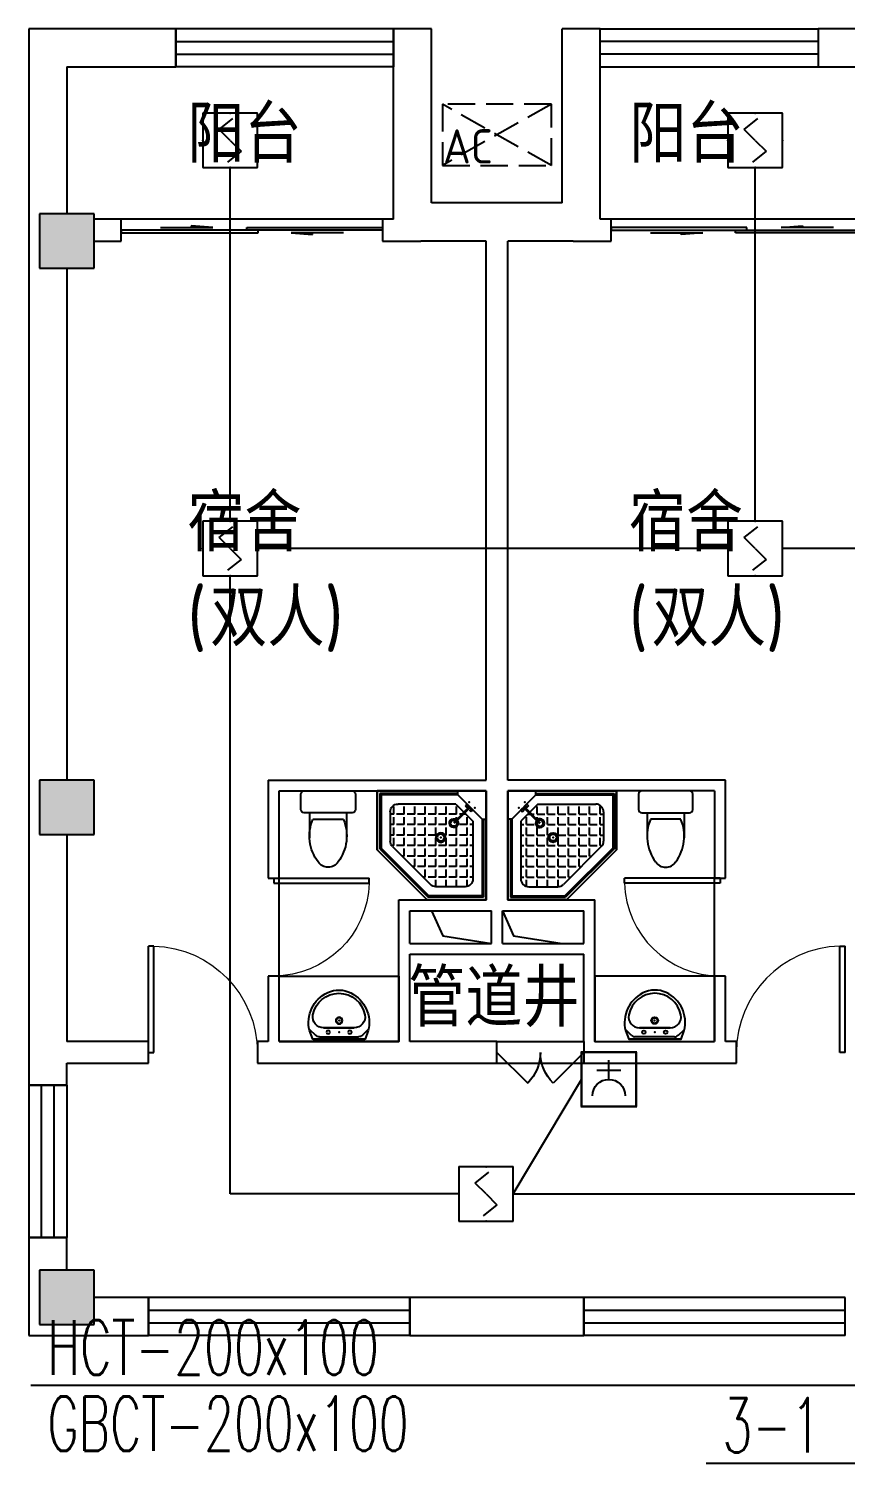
# Model space of a CAD drawing. Extents: x 1725663 to 4653551, y -550461 to 248782.
# Drawn here: x 2286143 to 2293643, y -320728 to -307554 of the extents above; entities that cross this region are included whole.
import ezdxf
from ezdxf.enums import TextEntityAlignment as Align

# ---------------------------------------------------------------- set-up
doc = ezdxf.new("R2010")
doc.units = 0
doc.header["$LTSCALE"] = 1000
doc.linetypes.add('DASH', pattern=[0.35, 0.25, -0.1])
for name, color, linetype in [('0-底图', 7, 'Continuous'), ('CABLETRAY_DIM', 3, 'Continuous'), ('CLAYER', 7, 'Continuous'), ('COLUMN', 255, 'Continuous'), ('DIM-箱柜', 7, 'Continuous'), ('DOOR_FIRE', 4, 'Continuous'), ('EQUIP-消防', 3, 'Continuous'), ('PUB_HATCH', 8, 'Continuous'), ('PUB_TEXT', 7, 'Continuous'), ('WALL', 2, 'Continuous'), ('WINDOW', 4, 'Continuous'), ('WIRE-消防', 1, 'Continuous'), ('WP_F', 1, 'Continuous'), ('洁具', 213, 'Continuous'), ('空调外机', 211, 'Continuous')]:
    doc.layers.add(name, color=color, linetype=linetype)
doc.styles.add('_TEL_DIM', font='SIMPLEX', dxfattribs={"width": 0.8, "height": 3.5, "bigfont": 'HZTXT'})
doc.styles.add('HZ', font='rs.shx', dxfattribs={"width": 0.8, "bigfont": 'hztxt.shx'})
doc.styles.get("Standard").update_dxf_attribs({"font": 'geniso.shx', "bigfont": 'hztxt.shx'})

# ---------------------------------------------------------------- blocks, each defined once
blk = doc.blocks.new('$equip$00002656')
for p, q in [((-0.5, 1), (-0.5, 0)), ((0.5, 1), (-0.5, 1)), ((0.5, 0), (0.5, 1)), ((-0.219, 0.331), (0.222, 0.331)), ((0, 0.5), (0, 0.15)), ((-0.5, 0), (0.5, 0))]:
    blk.add_line(p, q)
at = {"const_width": 0.04}
blk.add_lwpolyline([(-0.5, 1), (0.5, 1), (0.5, 0), (-0.5, 0), (-0.5, 1), (0.5, 1)], dxfattribs=at)
blk.add_arc((0, 0.8), 0.3, 180, 0)
for p in [(0, 1), (-0.5, 0.5), (0.5, 0.5), (0, 0)]:
    blk.add_point(p)
at = {"color": 7, "flags": 1}
for tag, height, p in [('B', 0.4, (0.762, 0.292)), ('A', 0.00002, (0, 0))]:
    blk.add_attdef(tag, text='', height=height, dxfattribs=at).set_placement(p, align=Align.MIDDLE_CENTER)
blk = doc.blocks.new('A$C29581A72')
at = {"layer": 'EQUIP-消防', "xscale": 500, "yscale": 500, "zscale": 500}
blk.add_blockref('$equip$00002656', (358, 98), dxfattribs=at)
at = {"style": 'HZ', "flags": 1}
for tag in ['WHAT', 'SPEC', 'UNIT']:
    blk.add_attdef(tag, (375, 0), '', height=0.001, dxfattribs=at)
blk = doc.blocks.new('$Equip$00002649')
for p, q in [((-0.5, 0.5), (-0.5, -0.5)), ((0.5, 0.5), (-0.5, 0.5)), ((-0.2, 0.2), (0.05, 0.4)), ((0.5, -0.5), (0.5, 0.5)), ((0, 0), (-0.2, 0.2)), ((0, 0), (0.2, -0.2)), ((0.2, -0.2), (-0.05, -0.4)), ((-0.5, -0.5), (0.5, -0.5))]:
    blk.add_line(p, q)
at = {"const_width": 0.02}
blk.add_lwpolyline([(-0.5, 0.5), (0.5, 0.5), (0.5, -0.5), (-0.5, -0.5), (-0.5, 0.5), (0.5, 0.5)], dxfattribs=at)
for p in [(0, 0.5), (-0.5, 0), (0.5, 0), (0, -0.5)]:
    blk.add_point(p)
at = {"color": 7, "flags": 1}
for tag, height, p in [('A', 0.00002, (0, 0)), ('B', 0.4, (0.762, -0.208))]:
    blk.add_attdef(tag, text='', height=height, dxfattribs=at).set_placement(p, align=Align.MIDDLE_CENTER)
blk = doc.blocks.new('1F平面-CAD导入_dwg_Drawing4_t3_dwg_$plan$00001613-474159-1F-927810-1F')
at = {"layer": '洁具'}
for p, q in [((-200, 170), (-430, 170)), ((-260, -140), (-260, 140)), ((-30, 250), (-170, 250)), ((-200, -170), (-200, -220)), ((-170, -250), (-30, -250))]:
    blk.add_line(p, q, dxfattribs=at)
for points in [[(-200, 220), (-200, 170), (-200, -170), (-430, -170)], [(0, -220), (0, 220)]]:
    blk.add_lwpolyline(points, dxfattribs=at)
for centre, radius, start, end in [((-413, -227), 398, 67.4505, 126.6381), ((-170, 220), 30, 90, 180), ((-30, 220), 30, 0, 90), ((-590, 0), 110, 123.4509, 236.5491), ((-413, 227), 398, 233.3619, 292.5495), ((-170, -220), 30, 180, 270), ((-30, -220), 30, 270, 0)]:
    blk.add_arc(centre, radius, start, end, dxfattribs=at)
blk = doc.blocks.new('$lvtry$00000169')
at = {"color": 0}
for p, q in [((259, -36), (259, 0)), ((259, -36), (36, -259)), ((276, -120), (120, -276)), ((259, -24), (976, -24)), ((259, -36), (964, -36)), ((276, -120), (808, -120)), ((964, -36), (976, -24)), ((964, -36), (964, -525)), ((976, -24), (976, -530)), ((36, -259), (0, -259)), ((24, -259), (24, -976)), ((36, -259), (36, -964)), ((144, -151), (291, -298)), ((151, -144), (298, -291)), ((173, -309), (173, -239)), ((183, -213), (205, -213)), ((220, -213), (243, -213)), ((270, -213), (270, -143)), ((270, -213), (340, -213)), ((270, -263), (270, -239)), ((366, -213), (366, -143)), ((366, -213), (436, -213)), ((366, -309), (366, -239)), ((462, -213), (462, -143)), ((462, -213), (532, -213)), ((462, -309), (462, -239)), ((558, -213), (558, -143)), ((558, -213), (628, -213)), ((558, -309), (558, -239)), ((655, -213), (655, -143)), ((655, -213), (725, -213)), ((655, -309), (655, -239)), ((751, -213), (751, -143)), ((751, -213), (821, -213)), ((751, -309), (751, -239)), ((847, -213), (847, -143)), ((847, -213), (880, -213)), ((847, -309), (847, -239)), ((880, -192), (880, -460)), ((120, -276), (120, -808)), ((120, -309), (147, -309)), ((173, -309), (243, -309)), ((173, -405), (173, -335)), ((270, -405), (270, -335)), ((334, -309), (340, -309)), ((366, -309), (436, -309)), ((366, -405), (366, -335)), ((462, -309), (532, -309)), ((462, -405), (462, -335)), ((558, -309), (628, -309)), ((558, -405), (558, -335)), ((655, -309), (725, -309)), ((655, -405), (655, -335)), ((751, -309), (821, -309)), ((751, -405), (751, -335)), ((847, -309), (880, -309)), ((847, -405), (847, -335)), ((120, -405), (147, -405)), ((120, -501), (147, -501)), ((173, -405), (243, -405)), ((173, -501), (173, -431)), ((173, -501), (243, -501)), ((270, -405), (340, -405)), ((270, -501), (270, -431)), ((270, -501), (340, -501)), ((366, -405), (379, -405)), ((366, -501), (366, -431)), ((366, -501), (436, -501)), ((462, -405), (532, -405)), ((462, -501), (462, -431)), ((462, -501), (532, -501)), ((859, -511), (511, -859)), ((964, -525), (525, -964)), ((558, -405), (628, -405)), ((558, -501), (558, -431)), ((558, -501), (628, -501)), ((655, -405), (725, -405)), ((655, -501), (655, -431)), ((655, -501), (725, -501)), ((751, -405), (821, -405)), ((751, -501), (751, -431)), ((751, -501), (821, -501)), ((847, -405), (880, -405)), ((847, -501), (847, -431)), ((847, -501), (867, -501)), ((964, -525), (976, -530)), ((120, -598), (147, -598)), ((173, -598), (173, -528)), ((173, -598), (243, -598)), ((173, -694), (173, -624)), ((270, -598), (270, -528)), ((270, -598), (340, -598)), ((270, -694), (270, -624)), ((366, -598), (366, -528)), ((366, -598), (436, -598)), ((366, -694), (366, -624)), ((462, -598), (462, -528)), ((462, -598), (532, -598)), ((462, -694), (462, -624)), ((976, -530), (530, -976)), ((558, -598), (558, -528)), ((558, -598), (628, -598)), ((558, -694), (558, -624)), ((655, -598), (655, -528)), ((655, -598), (725, -598)), ((655, -694), (655, -624)), ((751, -598), (751, -528)), ((751, -598), (773, -598)), ((120, -694), (147, -694)), ((120, -790), (147, -790)), ((173, -694), (243, -694)), ((173, -790), (173, -720)), ((173, -790), (243, -790)), ((270, -694), (340, -694)), ((270, -790), (270, -720)), ((270, -790), (340, -790)), ((366, -694), (436, -694)), ((366, -790), (366, -720)), ((366, -790), (436, -790)), ((462, -694), (532, -694)), ((462, -790), (462, -720)), ((462, -790), (532, -790)), ((558, -694), (628, -694)), ((558, -790), (558, -720)), ((558, -790), (580, -790)), ((655, -694), (676, -694)), ((173, -878), (173, -816)), ((192, -880), (460, -880)), ((270, -880), (270, -816)), ((366, -880), (366, -816)), ((462, -880), (462, -816)), ((36, -964), (24, -976)), ((24, -976), (530, -976)), ((36, -964), (525, -964)), ((525, -964), (530, -976))]:
    blk.add_line(p, q, dxfattribs=at)
blk.add_lwpolyline([(0, 0), (0, -1000), (540, -1000), (1000, -540), (1000, 0)], close=True)
for points in [[(0, 0), (0, -1000)], [(0, 0), (1000, 0)], [(1000, 0), (1000, -540)], [(190, -136), (178, -148), (162, -132), (174, -121)], [(136, -190), (148, -178), (132, -162), (121, -174)], [(1000, -540), (540, -1000)], [(0, -1000), (540, -1000)]]:
    blk.add_lwpolyline(points, close=True, dxfattribs=at)
for radius in [43.8, 31.1]:
    blk.add_circle((416, -428), radius, dxfattribs=at)
for centre, radius, start, end in [((808, -192), 72, 0, 90), ((296, -296), 40.6, 142.583, 128.4197), ((296, -296), 28.6, 145.828, 125.6599), ((808, -460), 72, 315, 0), ((192, -808), 72, 180, 270), ((460, -808), 72, 270, 315)]:
    blk.add_arc(centre, radius, start, end, dxfattribs=at)
for p in [(156, -102, 0), (103, -156, 0), (416, -428, 0)]:
    blk.add_point(p, dxfattribs=at)
blk = doc.blocks.new('$lvtry$00000178')
at = {"color": 0}
for p, q in [((-238, 0), (238, 0)), ((-214, -36), (-272, -91)), ((-180, -23), (180, -23)), ((-142, -105), (140, -105)), ((140, -105), (-142, -105)), ((216, -37), (268, -91))]:
    blk.add_line(p, q, dxfattribs=at)
blk.add_lwpolyline([(-104, -430, 0.224698), (110, -425, 0.348046), (269, -79), (239, 0), (-241, 0), (-271, -79, 0.356844)], format="xyb", close=True, dxfattribs=at)
for centre, radius in [((-100, -65), 16.3), ((100, -65), 16.3), ((1, -172), 31.6)]:
    blk.add_circle(centre, radius, dxfattribs=at)
at = {"color": 0, "lineweight": 13}
blk.add_circle((1, -172), 23, dxfattribs=at)
at = {"color": 0}
for centre, radius, start, end in [((-142, -205), 100, 90, 190.5602), ((-180, -73), 50, 90, 133.181), ((140, -205), 100, 349.4398, 90), ((180, -73), 50, 44.5607, 90), ((-1, -179), 243, 190.5602, 349.4398)]:
    blk.add_arc(centre, radius, start, end, dxfattribs=at)
for p in [(0, -65), (1, -172)]:
    blk.add_point(p, dxfattribs=at)
blk = doc.blocks.new('A$C70365C93')
at = {"layer": '洁具'}
blk.add_lwpolyline([(-1900, 2300), (-1900, 1700), (-800, 1700), (-800, 2300)], close=True, dxfattribs=at)
blk.add_blockref('$lvtry$00000178', (-1350, 2280), dxfattribs=at)
at = {"layer": '洁具', "rotation": 180}
blk.add_blockref('$lvtry$00000169', (0, 0), dxfattribs=at)
at = {"layer": '洁具', "extrusion": (0, 0, -1), "xscale": -1, "zscale": -1, "rotation": 90}
blk.add_blockref('1F平面-CAD导入_dwg_Drawing4_t3_dwg_$plan$00001613-474159-1F-927810-1F', (1450, 0), dxfattribs=at)
blk = doc.blocks.new('A$Cf5a72a1b')
at = {"layer": '空调外机', "linetype": 'DASH'}
for p, q in [((1000, 563), (0, 0)), ((1000, 0), (0, 563))]:
    blk.add_line(p, q, dxfattribs=at)
blk.add_lwpolyline([(1000, 563), (0, 563), (0, 0), (1000, 0)], close=True, dxfattribs=at)
at = {"layer": 'PUB_TEXT'}
blk.add_text('AC', height=315, dxfattribs=at).set_placement((5, 18))
blk = doc.blocks.new('$WINLIB2D$00000001')
at = {"color": 0}
for points in [[(-0.5, 0.5), (-0.5, -0.5)], [(-0.5, 0.5), (0.5, 0.5)], [(0.5, -0.5), (0.5, 0.5)], [(0.5, 0.1667), (-0.5, 0.1667)], [(0.5, -0.1667), (-0.5, -0.1667)], [(-0.5, -0.5), (0.5, -0.5)]]:
    blk.add_lwpolyline(points, dxfattribs=at)
blk = doc.blocks.new('$DorLib2D$00000131')
at = {"color": 0, "linetype": 'Continuous'}
for p, q in [((0.15, 0.125), (0.2319, 0.1973)), ((0.2319, 0.1973), (0.2319, 0.125)), ((-0.5, 0.125), (-0.5, 0)), ((0.0192, 0.125), (-0.5, 0.125)), ((0.0192, 0), (0.0192, 0.125)), ((0.35, 0.125), (0.15, 0.125)), ((-0.5, 0), (0.0192, 0)), ((-0.024, 0), (0.5, 0)), ((-0.024, -0.125), (-0.024, 0)), ((0.5, 0), (0.5, -0.125)), ((-0.35, -0.125), (-0.15, -0.125)), ((-0.2319, -0.1973), (-0.2319, -0.125)), ((-0.15, -0.125), (-0.2319, -0.1973)), ((0.5, -0.125), (-0.024, -0.125))]:
    blk.add_line(p, q, dxfattribs=at)
blk = doc.blocks.new('$DorLib2D$00000116')
at = {"color": 0}
for p, q in [((-0.5, 0), (-0.146, 0.354)), ((0.5, 0), (0.146, 0.354))]:
    blk.add_line(p, q, dxfattribs=at)
for centre, start, end in [((-0.5, 0), 0, 45), ((0.5, 0), 135, 180)]:
    blk.add_arc(centre, 0.5, start, end, dxfattribs=at)
blk = doc.blocks.new('$DorLib2D$00000001')
for p, q in [((0.45, 0.975), (0.5, 0.975)), ((0.45, 0), (0.45, 0.975)), ((0.5, 0), (0.5, 0.975)), ((0.5, 0), (0.45, 0))]:
    blk.add_line(p, q)
at = {"lineweight": 13}
blk.add_arc((0.475, 0), 0.975, 91.4693, 180, dxfattribs=at)
blk = doc.blocks.new('ugjhk')
at = {"layer": 'PUB_HATCH'}
for points in [[(1497107, -228120.8), (1497107, -228620.8), (1497607, -228620.8), (1497607, -228120.8)], [(1497107, -233320.8), (1497107, -233820.8), (1497607, -233820.8), (1497607, -233320.8)], [(1497107, -237820.8), (1497107, -238320.8), (1497607, -238320.8), (1497607, -237820.8)]]:
    blk.add_hatch(color=256, dxfattribs=at).paths.add_polyline_path(points)
for points in [[(1500707, -234520.8), (1500810.6, -234751), (1501257, -234820.8)], [(1501357, -234520.8), (1501460.6, -234751), (1501907, -234820.8)]]:
    blk.add_lwpolyline(points)
at = {"layer": 'COLUMN'}
for p, q in [((1497107, -228120.8), (1497107, -228620.8)), ((1497607, -228120.8), (1497107, -228120.8)), ((1497607, -228620.8), (1497607, -228120.8)), ((1497107, -228620.8), (1497607, -228620.8)), ((1497107, -233320.8), (1497107, -233820.8)), ((1497607, -233320.8), (1497107, -233320.8)), ((1497607, -233820.8), (1497607, -233320.8)), ((1497107, -233820.8), (1497607, -233820.8)), ((1497107, -237820.8), (1497107, -238320.8)), ((1497607, -237820.8), (1497107, -237820.8)), ((1497607, -238320.8), (1497607, -237820.8)), ((1497107, -238320.8), (1497607, -238320.8))]:
    blk.add_line(p, q, dxfattribs=at)
at = {"layer": 'DOOR_FIRE'}
for p, q in [((1501307, -235720.8), (1502107, -235720.8)), ((1501307, -235920.8), (1502107, -235920.8))]:
    blk.add_line(p, q, dxfattribs=at)
at = {"layer": 'WALL'}
for p, q in [((1498357, -226420.8), (1497007, -226420.8)), ((1497007, -226420.8), (1497007, -228220.8)), ((1498357, -226770.8), (1498357, -226420.8)), ((1500707, -226420.8), (1500357, -226420.8)), ((1500357, -226420.8), (1500357, -226770.8)), ((1500707, -228020.8), (1500707, -226420.8)), ((1501907, -228020.8), (1501907, -226420.8)), ((1502257, -226420.8), (1501907, -226420.8)), ((1502257, -226770.8), (1502257, -226420.8)), ((1505307, -226420.8), (1504257, -226420.8)), ((1504257, -226420.8), (1504257, -226770.8)), ((1497357, -226770.8), (1498357, -226770.8)), ((1497357, -226770.8), (1497357, -228120.8)), ((1500357, -228170.8), (1500357, -226770.8)), ((1502257, -228170.8), (1502257, -226770.8)), ((1504257, -226770.8), (1505207, -226770.8)), ((1501307, -228020.8), (1500707, -228020.8)), ((1501907, -228020.8), (1501307, -228020.8)), ((1497857, -228170.8), (1497607, -228170.8)), ((1497857, -228370.8), (1497857, -228170.8)), ((1500357, -228170.8), (1500257, -228170.8)), ((1500257, -228170.8), (1500257, -228370.8)), ((1502357, -228170.8), (1502257, -228170.8)), ((1502357, -228370.8), (1502357, -228170.8)), ((1497007, -228220.8), (1497007, -233570.8)), ((1497607, -228370.8), (1497857, -228370.8)), ((1500257, -228370.8), (1500607, -228370.8)), ((1501207, -228370.8), (1500607, -228370.8)), ((1501207, -233320.8), (1501207, -228370.8)), ((1502007, -228370.8), (1501407, -228370.8)), ((1501407, -233320.8), (1501407, -228370.8)), ((1502007, -228370.8), (1502357, -228370.8)), ((1497357, -228620.8), (1497357, -233320.8)), ((1499207, -233320.8), (1501207, -233320.8)), ((1499207, -233320.8), (1499207, -234220.8)), ((1499307, -233420.8), (1501207, -233420.8)), ((1499307, -234220.8), (1499307, -233420.8)), ((1501207, -234420.8), (1501207, -233420.8)), ((1503407, -233320.8), (1501407, -233320.8)), ((1501407, -234420.8), (1501407, -233420.8)), ((1503307, -233420.8), (1501407, -233420.8)), ((1503307, -233420.8), (1503307, -234220.8)), ((1503407, -234220.8), (1503407, -233320.8)), ((1497007, -233570.8), (1497007, -235820.8)), ((1497357, -233820.8), (1497357, -235720.8)), ((1499207, -234220.8), (1499307, -234220.8)), ((1503307, -234220.8), (1503407, -234220.8)), ((1500407, -234420.8), (1501207, -234420.8)), ((1500407, -234920.8), (1500407, -234420.8)), ((1501407, -234420.8), (1502207, -234420.8)), ((1502207, -234920.8), (1502207, -234420.8)), ((1500507, -234520.8), (1501257, -234520.8)), ((1500507, -234820.8), (1500507, -234520.8)), ((1501257, -234820.8), (1501257, -234520.8)), ((1501357, -234520.8), (1502107, -234520.8)), ((1501357, -234820.8), (1501357, -234520.8)), ((1502107, -234820.8), (1502107, -234520.8)), ((1500507, -234820.8), (1501257, -234820.8)), ((1501357, -234820.8), (1502107, -234820.8)), ((1500407, -235720.8), (1500407, -234920.8)), ((1500507, -234920.8), (1501307, -234920.8)), ((1500507, -235720.8), (1500507, -234920.8)), ((1501307, -234920.8), (1502107, -234920.8)), ((1502107, -235720.8), (1502107, -234920.8)), ((1502207, -235720.8), (1502207, -234920.8)), ((1499307, -235120.8), (1499207, -235120.8)), ((1499207, -235120.8), (1499207, -235720.8)), ((1499307, -235720.8), (1499307, -235120.8)), ((1503407, -235120.8), (1503307, -235120.8)), ((1503307, -235120.8), (1503307, -235720.8)), ((1503407, -235720.8), (1503407, -235120.8)), ((1498107, -235720.8), (1497357, -235720.8)), ((1498107, -235920.8), (1498107, -235720.8)), ((1499207, -235720.8), (1499107, -235720.8)), ((1499107, -235720.8), (1499107, -235920.8)), ((1499307, -235720.8), (1500407, -235720.8)), ((1501307, -235720.8), (1500507, -235720.8)), ((1501307, -235920.8), (1501307, -235720.8)), ((1502107, -235720.8), (1502107, -235920.8)), ((1502207, -235720.8), (1503307, -235720.8)), ((1503507, -235720.8), (1503407, -235720.8)), ((1503507, -235920.8), (1503507, -235720.8)), ((1497007, -235820.8), (1497007, -236120.8)), ((1497357, -236120.8), (1497357, -235920.8)), ((1497357, -235920.8), (1498107, -235920.8)), ((1499107, -235920.8), (1499207, -235920.8)), ((1499207, -235920.8), (1500407, -235920.8)), ((1500407, -235920.8), (1501307, -235920.8)), ((1502107, -235920.8), (1502207, -235920.8)), ((1502207, -235920.8), (1503407, -235920.8)), ((1503407, -235920.8), (1503507, -235920.8)), ((1497007, -236120.8), (1497357, -236120.8)), ((1497357, -237520.8), (1497007, -237520.8)), ((1497007, -237520.8), (1497007, -238420.8)), ((1497357, -237820.8), (1497357, -237520.8)), ((1498107.5, -238070.8), (1497607, -238070.8)), ((1498107.5, -238420.8), (1498107.5, -238070.8)), ((1502107, -238070.8), (1500507.5, -238070.8)), ((1500507.5, -238070.8), (1500507.5, -238420.8)), ((1502107, -238420.8), (1502107, -238070.8)), ((1497007, -238420.8), (1498107.5, -238420.8)), ((1500507.5, -238420.8), (1502107, -238420.8))]:
    blk.add_line(p, q, dxfattribs=at)
at = {"layer": 'WINDOW'}
for p, q in [((1500257, -228170.8), (1497857, -228170.8)), ((1504757, -228170.8), (1502357, -228170.8)), ((1499307, -235120.8), (1499307, -234220.8)), ((1503307, -235120.8), (1503307, -234220.8))]:
    blk.add_line(p, q, dxfattribs=at)
blk.add_blockref('A$Cf5a72a1b', (1500807.5, -227677))
at = {"xscale": -1, "rotation": 180}
blk.add_blockref('A$C70365C93', (1501207, -233420.8), dxfattribs=at)
at = {"rotation": 180}
blk.add_blockref('A$C70365C93', (1501407, -233420.8), dxfattribs=at)
at = {"layer": 'DOOR_FIRE', "xscale": 800, "yscale": -800, "zscale": 200}
blk.add_blockref('$DorLib2D$00000116', (1501707, -235820.8), dxfattribs=at)
at = {"layer": 'WINDOW'}
for name, p, xscale, yscale, zscale, rotation in [('$WINLIB2D$00000001', (1499357, -226595.8), 2000, 350, 2000, 180.000000000001), ('$WINLIB2D$00000001', (1503257, -226595.8), -2000, 350, -2000, 180), ('$DorLib2D$00000131', (1499057, -228270.8), 2400, -200, 2400, 180), ('$DorLib2D$00000131', (1503557, -228270.8), -2400, -200, -2400, 180), ('$DorLib2D$00000001', (1499257, -234670.8), 900, -900, 900, 90), ('$DorLib2D$00000001', (1503357, -234670.8), 900, 900, 900, 90), ('$WINLIB2D$00000001', (1497182, -236820.8), 1400, 350, 1400, 270.0000000000056), ('$WINLIB2D$00000001', (1499307.5, -238245.8), 2400, 350, 2400, 179.9999999999996), ('$WINLIB2D$00000001', (1503307, -238245.8), 2400, 350, 2400, 179.9999999999996)]:
    blk.add_blockref(name, p, dxfattribs=dict(at, xscale=xscale, yscale=yscale, zscale=zscale, rotation=rotation))
at = {"layer": 'WINDOW', "yscale": 1000}
for p, xscale, zscale in [((1498607, -235820.8), -1000, -1000), ((1504007, -235820.8), 1000, 1000)]:
    blk.add_blockref('$DorLib2D$00000001', p, dxfattribs=dict(at, xscale=xscale, zscale=zscale))
at = {"layer": 'CLAYER'}
blk.add_text('管道井', height=525, dxfattribs=at).set_placement((1500492.3, -235583.8))
at = {"layer": 'PUB_TEXT'}
for s, p in [('阳台', (1498463.7, -227652.7)), ('阳台', (1502524.2, -227652.7)), ('宿舍', (1498463.7, -231220.5)), ('宿舍', (1502518.2, -231220.5)), ('(', (1498463.7, -232092.6)), ('双人', (1498673.7, -232092.6)), (')', (1499723.7, -232092.6)), ('(', (1502518.2, -232092.6)), ('双人', (1502728.2, -232092.6)), (')', (1503778.2, -232092.6))]:
    blk.add_text(s, height=525, dxfattribs=at).set_placement(p)

msp = doc.modelspace()

# ---------------------------------------------------------------- linework, layer by layer
at = {"layer": 'CABLETRAY_DIM'}
for p, q in [((2291939, -320014), (2286164, -320014)), ((2291939, -320014), (2286164, -320014)), ((2294905, -320014), (2291939, -320014)), ((2294905, -320014), (2291939, -320014))]:
    msp.add_line(p, q, dxfattribs=at)
at = {"layer": 'DIM-箱柜'}
for p, q in [((2293070, -320728), (2292365, -320728)), ((2293070, -320728), (2292365, -320728)), ((2294605, -320728), (2293070, -320728)), ((2294605, -320728), (2293070, -320728))]:
    msp.add_line(p, q, dxfattribs=at)
at = {"layer": 'WIRE-消防'}
for p, q in [((2287993, -312077, 4200), (2287993, -308829, 4200)), ((2292815, -312077, 4200), (2292815, -308829, 4200)), ((2292565, -312327, 4200), (2288243, -312327, 4200)), ((2295793, -312327, 4200), (2293065, -312327, 4200)), ((2287993, -318254, 4200), (2287993, -312577, 4200)), ((2290593, -318254, 4200), (2291220, -317202)), ((2290093, -318254, 4200), (2287993, -318254, 4200)), ((2290593, -318254, 4200), (2295284, -318254, 4200))]:
    msp.add_line(p, q, dxfattribs=at)

# ---------------------------------------------------------------- block references
at = {"layer": '0-底图'}
msp.add_blockref('ugjhk', (789136, -81133), dxfattribs=at)
at = {"layer": 'EQUIP-消防', "xscale": 500, "yscale": 500, "zscale": 500}
for p in [(2287993, -308579, 4200), (2292815, -308579, 4200), (2287993, -312327, 4200), (2292815, -312327, 4200), (2290343, -318254, 4200)]:
    msp.add_blockref('$Equip$00002649', p, dxfattribs=at)
at = {"layer": 'WP_F', "xscale": -1, "rotation": 180}
msp.add_blockref('A$C29581A72', (2291113, -316854), dxfattribs=at)

# ---------------------------------------------------------------- texts
at = {"layer": 'CABLETRAY_DIM', "color": 7, "style": '_TEL_DIM', "width": 0.64}
for s, p in [('HCT-200x100 ', (2286314, -319914)), ('HCT-200x100 ', (2286314, -319914)), ('GBCT-200x100', (2286314, -320614)), ('GBCT-200x100', (2286314, -320614))]:
    msp.add_text(s, height=500, dxfattribs=at).set_placement(p)
at = {"layer": 'DIM-箱柜', "color": 7, "style": '_TEL_DIM', "width": 0.64}
msp.add_text('3-1', height=500, dxfattribs=at).set_placement((2292515, -320628))
msp.add_text('3-1', height=500, dxfattribs=at).set_placement((2292515, -320628))

doc.saveas('drawing.dxf')
